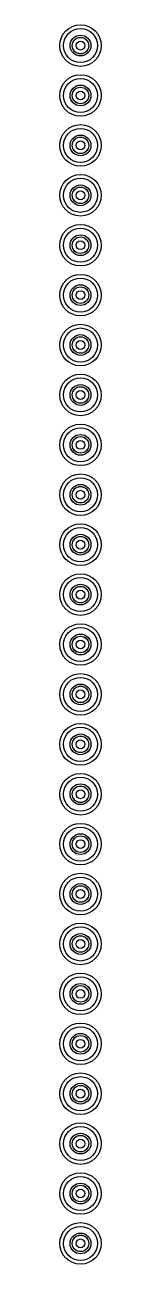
# Model space of a CAD drawing. Header units: inches. Extents: x 0 to 10, y 0 to 298.
import ezdxf

# ---------------------------------------------------------------- set-up
doc = ezdxf.new("R2010")
doc.units = ezdxf.units.IN
doc.header["$MEASUREMENT"] = 0
for name, color, linetype in [('スペーサー部', 4, 'Continuous'), ('外形', 3, 'Continuous'), ('溝1', 6, 'Continuous'), ('溝2', 2, 'Continuous'), ('穴1', 1, 'Continuous'), ('穴2', 7, 'Continuous')]:
    doc.layers.add(name, color=color, linetype=linetype)

msp = doc.modelspace()

# ---------------------------------------------------------------- linework, layer by layer
at = {"layer": 'スペーサー部'}
for centre in [(5, 293.24), (5, 281.23), (5, 269.22), (5, 257.21), (5, 245.2), (5, 233.19), (5, 221.18), (5, 209.17), (5, 197.16), (5, 185.15), (5, 173.14), (5, 161.13), (5, 149.12), (5, 137.11), (5, 125.1), (5, 113.09), (5, 101.08), (5, 89.07), (5, 77.06), (5, 65.05), (5, 53.04), (5, 41.03), (5, 29.02), (5, 17.01), (5, 5)]:
    msp.add_circle(centre, 1.99, dxfattribs=at)
at = {"layer": '外形'}
for centre in [(5, 293.24), (5, 281.23), (5, 269.22), (5, 257.21), (5, 245.2), (5, 233.19), (5, 221.18), (5, 209.17), (5, 197.16), (5, 185.15), (5, 173.14), (5, 161.13), (5, 149.12), (5, 137.11), (5, 125.1), (5, 113.09), (5, 101.08), (5, 89.07), (5, 77.06), (5, 65.05), (5, 53.04), (5, 41.03), (5, 29.02), (5, 17.01), (5, 5)]:
    msp.add_circle(centre, 5, dxfattribs=at)
at = {"layer": '溝1'}
for centre in [(5, 293.24), (5, 281.23), (5, 269.22), (5, 257.21), (5, 245.2), (5, 233.19), (5, 221.18), (5, 209.17), (5, 197.16), (5, 185.15), (5, 173.14), (5, 161.13), (5, 149.12), (5, 137.11), (5, 125.1), (5, 113.09), (5, 101.08), (5, 89.07), (5, 77.06), (5, 65.05), (5, 53.04), (5, 41.03), (5, 29.02), (5, 17.01), (5, 5)]:
    msp.add_circle(centre, 2.5, dxfattribs=at)
at = {"layer": '溝2'}
for centre in [(5, 293.24), (5, 281.23), (5, 269.22), (5, 257.21), (5, 245.2), (5, 233.19), (5, 221.18), (5, 209.17), (5, 197.16), (5, 185.15), (5, 173.14), (5, 161.13), (5, 149.12), (5, 137.11), (5, 125.1), (5, 113.09), (5, 101.08), (5, 89.07), (5, 77.06), (5, 65.05), (5, 53.04), (5, 41.03), (5, 29.02), (5, 17.01), (5, 5)]:
    msp.add_circle(centre, 4.1, dxfattribs=at)
at = {"layer": '穴1'}
for centre in [(5, 293.24), (5, 281.23), (5, 269.22), (5, 257.21), (5, 245.2), (5, 233.19), (5, 221.18), (5, 209.17), (5, 197.16), (5, 185.15), (5, 173.14), (5, 161.13), (5, 149.12), (5, 137.11), (5, 125.1), (5, 113.09), (5, 101.08), (5, 89.07), (5, 77.06), (5, 65.05), (5, 53.04), (5, 41.03), (5, 29.02), (5, 17.01), (5, 5)]:
    msp.add_circle(centre, 1.07, dxfattribs=at)
at = {"layer": '穴2'}
for centre in [(5, 293.24), (5, 281.23), (5, 269.22), (5, 257.21), (5, 245.2), (5, 233.19), (5, 221.18), (5, 209.17), (5, 197.16), (5, 185.15), (5, 173.14), (5, 161.13), (5, 149.12), (5, 137.11), (5, 125.1), (5, 113.09), (5, 101.08), (5, 89.07), (5, 77.06), (5, 65.05), (5, 53.04), (5, 41.03), (5, 29.02), (5, 17.01), (5, 5)]:
    msp.add_circle(centre, 1.98, dxfattribs=at)

doc.saveas('drawing.dxf')
